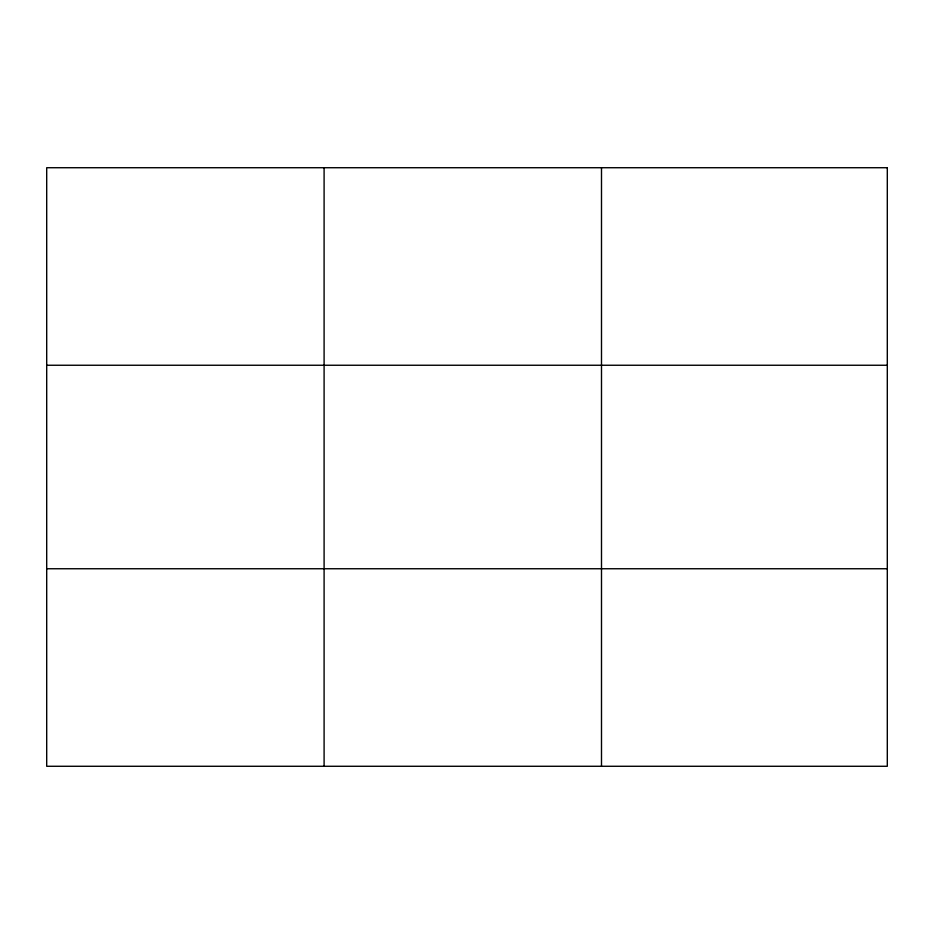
<?xml version="1.0" encoding="UTF-8"?>
<svg xmlns="http://www.w3.org/2000/svg" width="934" height="934" viewBox="0 0 934 934"><rect width="100%" height="100%" fill="white"/><g stroke="black" fill="none" stroke-linecap="round" stroke-linejoin="round"><path stroke-width="1.4" d="M324.098 766.277L324.098 167.723M601.496 766.277L601.496 167.723M46.7 365.252L887.3 365.252M46.7 568.748L887.3 568.748M887.3 167.723L887.3 766.277L46.7 766.277L46.7 167.723L887.3 167.723"/></g></svg>
